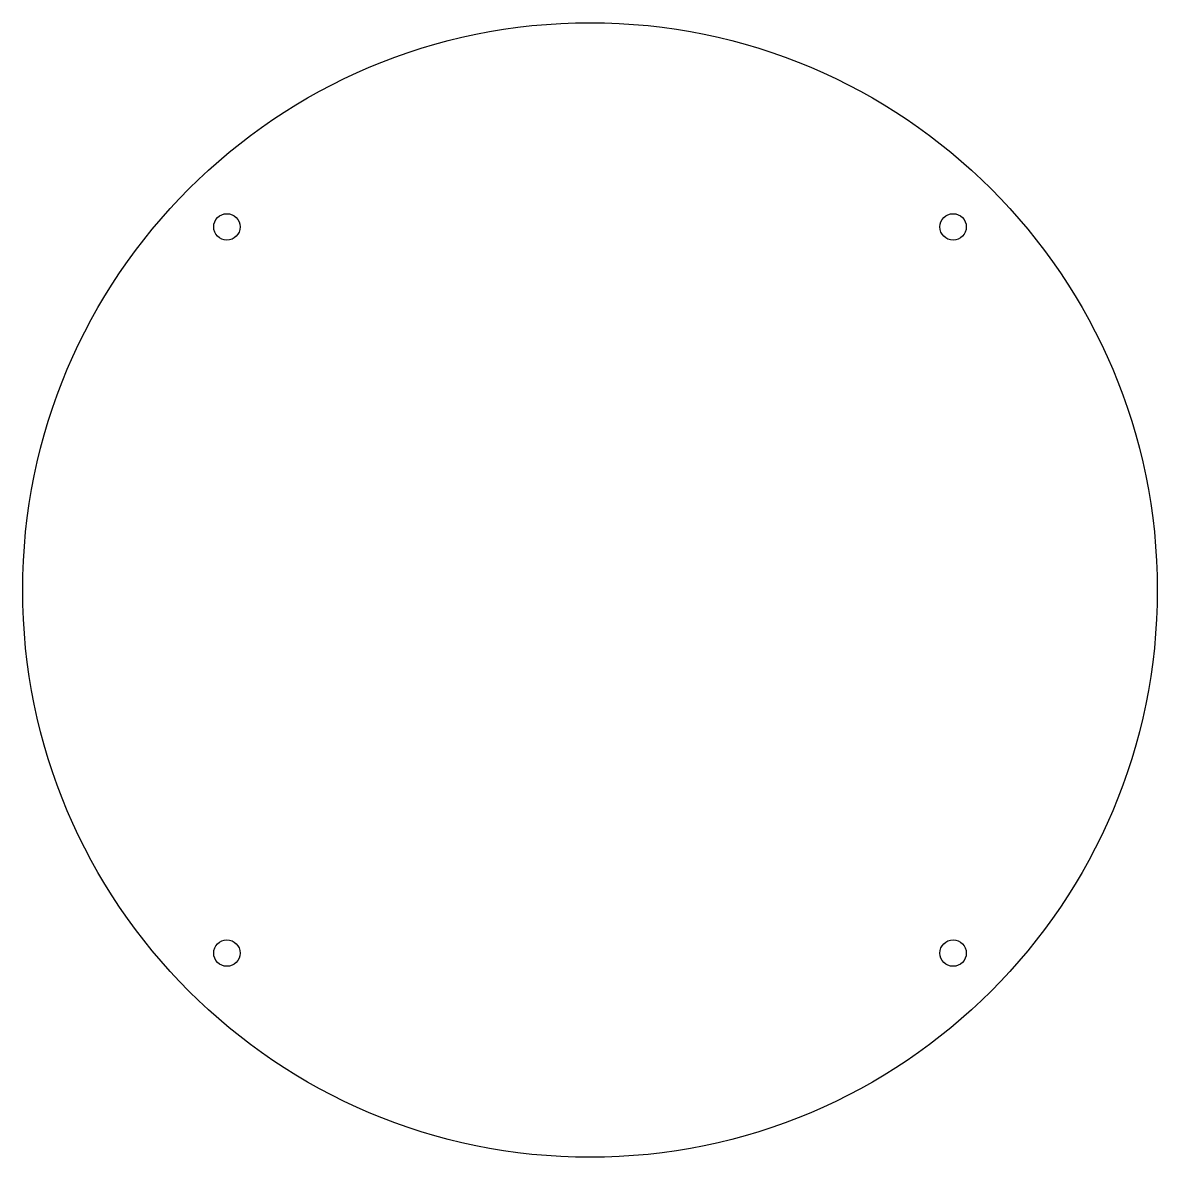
# Model space of a CAD drawing. Extents: x 25 to 175, y -175 to -25.
import ezdxf

# ---------------------------------------------------------------- set-up
doc = ezdxf.new("R2010")
doc.units = 0
doc.header["$MEASUREMENT"] = 0
doc.layers.add('BLACK', color=250, linetype='CONTINUOUS')

msp = doc.modelspace()

# ---------------------------------------------------------------- linework, layer by layer
at = {"layer": 'BLACK'}
for centre, radius in [((100, -100), 75), ((52, -52), 1.75), ((148, -52), 1.75), ((52, -148), 1.75), ((148, -148), 1.75)]:
    msp.add_circle(centre, radius, dxfattribs=at)

doc.saveas('drawing.dxf')
